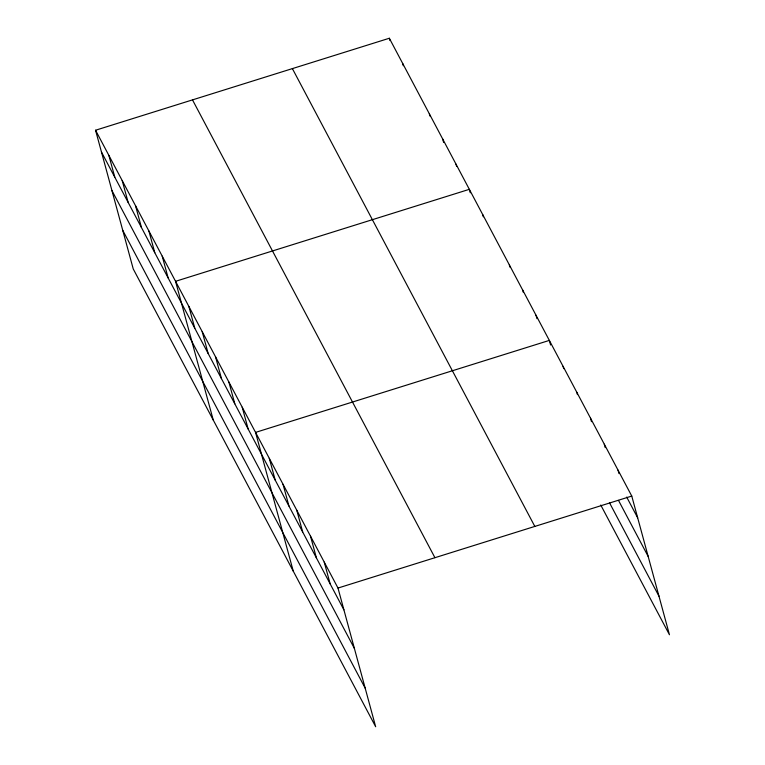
<?xml version="1.0" encoding="UTF-8"?>
<svg xmlns="http://www.w3.org/2000/svg" width="765" height="765" viewBox="0 0 765 765"><rect width="100%" height="100%" fill="white"/><g stroke="black" fill="none" stroke-linecap="round" stroke-linejoin="round"><path stroke-width="1.15" d="M95.549 130.241L337.987 588.056L375.663 726.75L133.234 268.936L95.549 130.241L389.337 38.25L631.766 496.064L669.452 634.759L600.764 505.043M337.987 588.056L631.766 496.064M626.698 497.087L637.685 517.838M618.493 500.387L648.165 556.423M609.514 502.787L658.971 596.174M292.383 68.611L534.821 526.416M192.493 99.88L434.931 557.695M101.458 152.015L343.896 609.829M111.948 190.6L354.386 648.414M122.744 230.351L365.182 688.165M618.034 470.121L618.971 473.554M604.293 444.178L605.23 447.611M590.551 418.235L591.488 421.668M576.82 392.292L577.441 394.587M563.078 366.349L563.7 368.644M550.59 344.986L549.337 340.406L255.558 432.397L293.234 571.092M536.007 315.228L536.944 318.661M522.677 290.05L523.298 292.335M509.337 264.872L509.959 267.157M482.667 214.506L483.298 216.801M470.274 192.77L469.337 189.328L175.548 281.319L213.234 420.014M456.007 164.15L456.629 166.445M442.667 138.972L443.604 142.405M429.337 113.794L429.959 116.079M402.667 63.428L403.289 65.723M389.337 38.25L389.959 40.545M324.245 562.112L330.164 583.886M310.504 536.169L316.423 557.943M296.772 510.226L302.682 532M283.031 484.283L288.95 506.057M269.29 458.34L275.209 480.114M242.218 407.219L248.137 428.993M228.888 382.031L234.807 403.815M215.548 356.853L221.468 378.627M202.218 331.675L208.137 353.449M188.888 306.497L194.798 328.271M162.218 256.141L168.128 277.915M148.879 230.954L154.798 252.737M135.548 205.775L141.468 227.549M122.218 180.597L128.128 202.371M108.879 155.419L114.798 177.193"/></g></svg>
